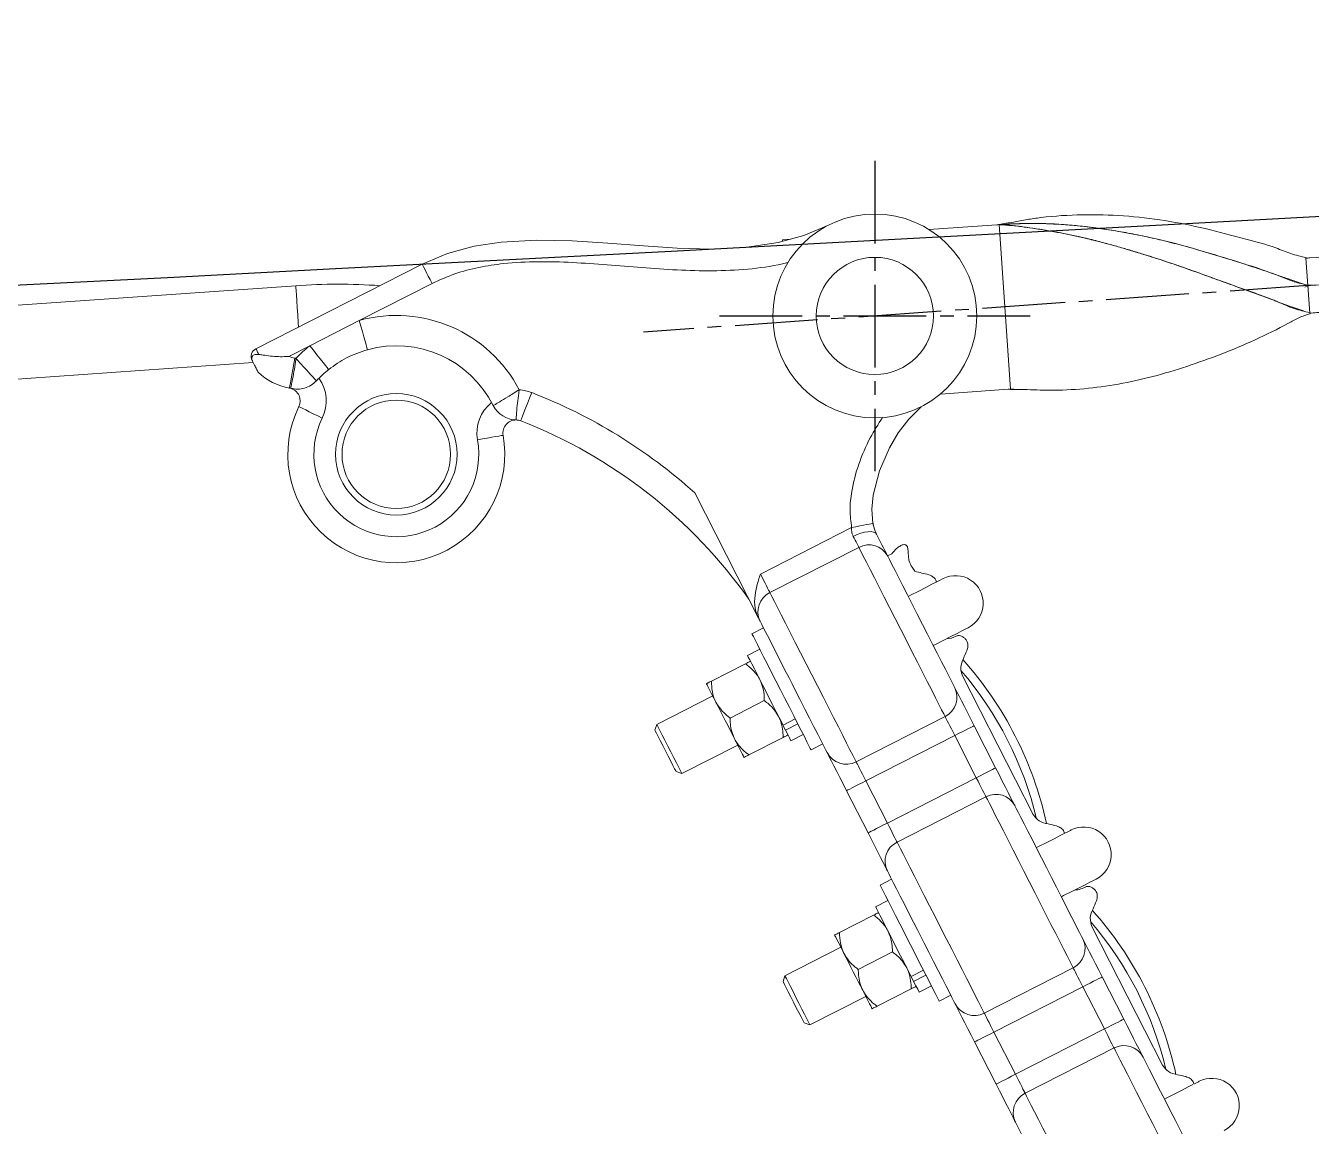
# Model space of a CAD drawing. Header units: millimetres. Extents: x 1587714 to 3094800, y -694377 to -413614.
# Drawn here: x 2056102.2 to 2056398.3, y -549966.2 to -549712.6 of the extents above; entities that cross this region are included whole.
import ezdxf

# ---------------------------------------------------------------- set-up
doc = ezdxf.new("R2010")
doc.units = ezdxf.units.MM
doc.linetypes.add('CENTER2', pattern=[28.575, 19.05, -3.175, 3.175, -3.175])
doc.layers.add('0_EJES', color=1, linetype='CENTER2')
doc.layers.add('M0_EQUIPOS', color=7, linetype='Continuous')

# ---------------------------------------------------------------- blocks, each defined once
blk = doc.blocks.new('poste doble terminal TM1')
at = {"layer": '0_EJES'}
for p, q in [((-248, 9025), (-1143.24, 8962.4)), ((-1089.96, 9001.9), (-1089.96, 8930.35)), ((-1125.74, 8966.12), (-1054.19, 8966.12))]:
    blk.add_line(p, q, dxfattribs=at)
at = {"layer": 'M0_EQUIPOS', "linetype": 'Continuous', "lineweight": 15}
for p, q in [((-1061.89, 8987.13), (-1077.51, 8986.04)), ((-1061.36, 8987.18), (-1060.8, 8987.2)), ((-1061.36, 8987.17), (-1058.71, 8949.26)), ((-1109.33, 8983.82), (-1111.24, 8983.68)), ((-1111.21, 8983.3), (-1111.24, 8983.68)), ((-990.65, 8979.43), (-990.2, 8973.1)), ((-1232.52, 8958.56), (-1194.22, 8978.07)), ((-1191.95, 8973.62), (-1208.71, 8965.08)), ((-990.93, 8972.73), (-990.2, 8973.1)), ((-989.76, 8966.77), (-990.2, 8973.1)), ((-990.18, 8972.77), (-990.2, 8973.1)), ((-1208.71, 8965.08), (-1220.13, 8959.26)), ((-1220.13, 8959.26), (-1224.96, 8956.8)), ((-1224.55, 8949.45), (-1224.54, 8949.46)), ((-1218.57, 8951.18), (-1218.58, 8951.19)), ((-1059.24, 8949.23), (-1074.86, 8948.13)), ((-1058.71, 8949.26), (-1058.53, 8949.27)), ((-1058.53, 8949.28), (-1058.04, 8949.32)), ((-1116.84, 8896.66), (-1131.46, 8925.35)), ((-1095.31, 8917.35), (-1116.31, 8906.65)), ((-1090.43, 8918.63), (-1090.29, 8917.85)), ((-1093.65, 8912.8), (-1114.13, 8902.37)), ((-1086.08, 8911.3), (-1087.03, 8910.82)), ((-1115.6, 8894.23), (-1118.27, 8892.87)), ((-1116.47, 8889.34), (-1119.3, 8887.9)), ((-1119.75, 8885.97), (-1127.62, 8881.96)), ((-1053.51, 8851.26), (-1069.78, 8883.19)), ((-1127.31, 8878.55), (-1140.18, 8871.99)), ((-1115.42, 8877.49), (-1123.3, 8873.47)), ((-1140.18, 8871.99), (-1140.62, 8870.65)), ((-1111.11, 8871.81), (-1108.28, 8873.25)), ((-1110.54, 8870.7), (-1107.71, 8872.14)), ((-1073.78, 8873.81), (-1094.27, 8863.38)), ((-1111.1, 8869), (-1118.97, 8864.99)), ((-1111.05, 8871.71), (-1110.54, 8870.7)), ((-1109.28, 8868.23), (-1106.45, 8869.67)), ((-1071.55, 8869.43), (-1092.03, 8859)), ((-1066.6, 8859.71), (-1071.55, 8869.43)), ((-1067.1, 8871.7), (-1062.14, 8861.98)), ((-1134.42, 8860.68), (-1121.55, 8867.24)), ((-1104.65, 8866.14), (-1101.98, 8867.5)), ((-1135.76, 8861.12), (-1134.42, 8860.68)), ((-1092.03, 8859), (-1087.08, 8849.27)), ((-1066.6, 8859.71), (-1087.08, 8849.27)), ((-1091.53, 8847), (-1096.49, 8856.73)), ((-1064.36, 8855.33), (-1084.85, 8844.9)), ((-1086.09, 8836.31), (-1088.76, 8834.95)), ((-1086.96, 8831.42), (-1089.79, 8829.98)), ((-1090.24, 8828.06), (-1098.11, 8824.04)), ((-1023.69, 8793.47), (-1039.96, 8825.4)), ((-1097.8, 8820.64), (-1110.67, 8814.08)), ((-1085.91, 8819.57), (-1093.79, 8815.56)), ((-1044.28, 8815.92), (-1064.77, 8805.48)), ((-1110.67, 8814.08), (-1111.11, 8812.73)), ((-1081.6, 8813.9), (-1078.77, 8815.34)), ((-1081.54, 8813.79), (-1081.03, 8812.79)), ((-1081.03, 8812.79), (-1078.2, 8814.23)), ((-1037.6, 8813.81), (-1032.64, 8804.09)), ((-1081.59, 8811.08), (-1089.46, 8807.07)), ((-1079.77, 8810.31), (-1076.94, 8811.75)), ((-1042.05, 8811.54), (-1062.53, 8801.1)), ((-1037.1, 8801.82), (-1042.05, 8811.54)), ((-1104.91, 8802.76), (-1092.04, 8809.32)), ((-1075.14, 8808.22), (-1072.47, 8809.58)), ((-1106.25, 8803.2), (-1104.91, 8802.76)), ((-1062.53, 8801.1), (-1057.58, 8791.38)), ((-1037.1, 8801.82), (-1057.58, 8791.38)), ((-1062.04, 8789.11), (-1066.99, 8798.83)), ((-1034.87, 8797.44), (-1055.35, 8787))]:
    blk.add_line(p, q, dxfattribs=at)
at = {"layer": 'M0_EQUIPOS', "color": 20, "linetype": 'Continuous', "lineweight": 15}
for p, q in [((-1223.37, 8973.09), (-3218.5, 8833.57)), ((-3217.31, 8816.61), (-1233.13, 8955.36))]:
    blk.add_line(p, q, dxfattribs=at)
at = {"layer": 'M0_EQUIPOS', "linetype": 'Continuous', "lineweight": 15, "flags": 128}
for points in [[(-1194.22, 8978.07), (-1194.22, 8978.07), (-1188.4, 8980.52), (-1182.27, 8982.18), (-1176.01, 8983.15), (-1167.85, 8983.61), (-1159.66, 8983.43), (-1151.46, 8982.89), (-1143.29, 8982.24), (-1135.51, 8981.72), (-1127.7, 8981.52), (-1119.92, 8981.86), (-1112.26, 8983.01), (-1106.31, 8984.65), (-1100.63, 8987.06)], [(-1061.36, 8987.17), (-1061.36, 8987.17)], [(-986.5, 8979.72), (-988.31, 8979.6), (-989.73, 8979.5)], [(-1191.95, 8973.62), (-1192.39, 8974.49), (-1192.82, 8975.32), (-1193.21, 8976.09), (-1193.56, 8976.77), (-1193.84, 8977.32), (-1194.05, 8977.74), (-1194.18, 8977.99), (-1194.22, 8978.07)], [(-990.2, 8973.1), (-990.2, 8973.1)], [(-989.76, 8966.77), (-989.76, 8966.77)], [(-1206.85, 8958.33), (-1206.88, 8958.46), (-1206.99, 8958.84), (-1207.16, 8959.47), (-1207.39, 8960.31), (-1207.68, 8961.33), (-1208, 8962.5), (-1208.35, 8963.76), (-1208.71, 8965.08)], [(-1232.52, 8958.56), (-1232.51, 8958.54), (-1232.48, 8958.47), (-1232.42, 8958.37), (-1232.35, 8958.22), (-1232.25, 8958.03), (-1232.14, 8957.81), (-1232, 8957.55), (-1231.86, 8957.26)], [(-1215.76, 8953.79), (-1215.85, 8953.89), (-1216.1, 8954.21), (-1216.5, 8954.71), (-1217.04, 8955.39), (-1217.7, 8956.22), (-1218.46, 8957.17), (-1219.28, 8958.2), (-1220.13, 8959.26)], [(-1233.32, 8955.73), (-1233.34, 8955.77), (-1233.35, 8955.79), (-1233.37, 8955.82), (-1233.38, 8955.84), (-1233.38, 8955.85), (-1233.39, 8955.86), (-1233.39, 8955.87), (-1233.39, 8955.87)], [(-1224.8, 8949.5), (-1224.78, 8949.64), (-1224.71, 8950.03), (-1224.59, 8950.67), (-1224.44, 8951.52), (-1224.26, 8952.57), (-1224.04, 8953.76), (-1223.81, 8955.05), (-1223.57, 8956.4)], [(-1058.71, 8949.26), (-1058.71, 8949.26)], [(-1171.54, 8941.95), (-1171.5, 8942.07), (-1171.35, 8942.45), (-1171.12, 8943.05), (-1170.8, 8943.86), (-1170.41, 8944.85), (-1169.98, 8945.98), (-1169.5, 8947.2), (-1169, 8948.47)], [(-1222.63, 8945.23), (-1222.53, 8945.18), (-1222.22, 8945.03), (-1221.73, 8944.79), (-1221.06, 8944.46), (-1220.24, 8944.06), (-1219.31, 8943.6), (-1218.3, 8943.11), (-1217.25, 8942.6)], [(-1079.3, 8945.19), (-1079.3, 8945.19), (-1079.33, 8945.16), (-1082.16, 8942.37), (-1084.56, 8939.18), (-1086.58, 8935.74), (-1088.9, 8930.44), (-1090.35, 8924.85), (-1090.67, 8921.58), (-1090.41, 8918.31)], [(-1175.59, 8938.63), (-1175.7, 8938.61), (-1176.04, 8938.55), (-1176.58, 8938.45), (-1177.32, 8938.32), (-1178.21, 8938.16), (-1179.23, 8937.98), (-1180.34, 8937.78), (-1181.49, 8937.58)], [(-1090.41, 8918.31), (-1090.5, 8918.3), (-1090.78, 8918.24), (-1091.24, 8918.15), (-1091.85, 8918.03), (-1092.59, 8917.89), (-1093.44, 8917.72), (-1094.36, 8917.54), (-1095.31, 8917.35)], [(-1089.58, 8915.83), (-1089.84, 8916.13), (-1090.26, 8916.33), (-1090.83, 8916.43), (-1091.52, 8916.41), (-1092.31, 8916.29), (-1093.16, 8916.06), (-1094.05, 8915.73), (-1094.93, 8915.32)], [(-1090.41, 8918.31), (-1090.06, 8916.97), (-1089.88, 8916.51), (-1089.58, 8915.83), (-1089.58, 8915.83)], [(-1093.65, 8912.8), (-1093.73, 8912.96), (-1093.84, 8913.17), (-1093.97, 8913.43), (-1094.12, 8913.74), (-1094.3, 8914.08), (-1094.5, 8914.47), (-1094.71, 8914.88), (-1094.93, 8915.32)], [(-1089.58, 8915.83), (-1089.13, 8914.95), (-1088.71, 8914.12), (-1088.32, 8913.35), (-1087.96, 8912.66), (-1087.65, 8912.05), (-1087.39, 8911.53), (-1087.17, 8911.11), (-1087.01, 8910.79)], [(-1073.78, 8873.81), (-1074.1, 8874.44), (-1074.58, 8875.37), (-1075.2, 8876.61), (-1075.97, 8878.11), (-1076.87, 8879.87), (-1077.88, 8881.85), (-1078.98, 8884.02), (-1080.17, 8886.35), (-1081.41, 8888.79), (-1082.7, 8891.31), (-1084, 8893.86), (-1085.3, 8896.41), (-1086.57, 8898.92), (-1087.8, 8901.33), (-1088.97, 8903.62), (-1090.05, 8905.74), (-1091.03, 8907.67), (-1091.89, 8909.36), (-1092.62, 8910.79), (-1093.21, 8911.95), (-1093.65, 8912.8)], [(-1087.01, 8910.79), (-1086.6, 8909.99), (-1086.04, 8908.88), (-1085.32, 8907.47), (-1084.47, 8905.81), (-1083.52, 8903.93), (-1082.46, 8901.87), (-1081.34, 8899.67), (-1080.18, 8897.38), (-1079, 8895.06), (-1077.82, 8892.76), (-1076.68, 8890.52), (-1075.6, 8888.4), (-1074.61, 8886.45), (-1073.72, 8884.7), (-1072.95, 8883.2), (-1072.33, 8881.97), (-1071.86, 8881.06), (-1071.56, 8880.46)], [(-1116.31, 8906.65), (-1115.95, 8905.93), (-1115.59, 8905.23), (-1115.25, 8904.57), (-1114.95, 8903.96), (-1114.67, 8903.43), (-1114.44, 8902.97), (-1114.26, 8902.62), (-1114.13, 8902.37)], [(-1074.25, 8905.59), (-1074.41, 8905.51), (-1074.9, 8905.26), (-1075.7, 8904.85), (-1076.8, 8904.29), (-1078.19, 8903.58), (-1079.85, 8902.74), (-1081.75, 8901.77), (-1082.28, 8901.5)], [(-1114.13, 8902.37), (-1113.7, 8901.51), (-1113.11, 8900.36), (-1112.38, 8898.92), (-1111.51, 8897.23), (-1110.53, 8895.31), (-1109.45, 8893.18), (-1108.29, 8890.9), (-1107.06, 8888.48), (-1105.78, 8885.98), (-1104.48, 8883.43), (-1103.18, 8880.87), (-1101.9, 8878.35), (-1100.65, 8875.91), (-1099.47, 8873.59), (-1098.36, 8871.41), (-1097.35, 8869.43), (-1096.46, 8867.68), (-1095.69, 8866.17), (-1095.06, 8864.94), (-1094.58, 8864), (-1094.27, 8863.38)], [(-1116.4, 8895.81), (-1116.44, 8895.89), (-1116.49, 8895.98), (-1116.54, 8896.07), (-1116.59, 8896.17), (-1116.64, 8896.28), (-1116.7, 8896.4), (-1116.77, 8896.53), (-1116.84, 8896.66)], [(-1109.73, 8882.72), (-1110.74, 8884.69), (-1111.86, 8886.89), (-1112.91, 8888.95), (-1113.87, 8890.84), (-1114.71, 8892.5), (-1115.43, 8893.9), (-1116, 8895.01), (-1116.4, 8895.81)], [(-1112.74, 8882.02), (-1113.75, 8884), (-1114.7, 8885.87), (-1115.58, 8887.59), (-1116.36, 8889.12), (-1117.02, 8890.42), (-1117.56, 8891.47), (-1117.95, 8892.24), (-1118.19, 8892.71), (-1118.27, 8892.87), (-1118.27, 8892.87)], [(-1076.51, 8890.18), (-1075.99, 8890.45), (-1074.08, 8891.42), (-1072.43, 8892.27), (-1071.03, 8892.97), (-1069.93, 8893.54), (-1069.13, 8893.94), (-1068.64, 8894.19), (-1068.48, 8894.27)], [(-1070.87, 8892.49), (-1072.28, 8891.91), (-1073.48, 8891.73)], [(-1111.11, 8871.81), (-1111.85, 8873.27), (-1112.67, 8874.89), (-1113.55, 8876.61), (-1114.45, 8878.38), (-1115.34, 8880.13), (-1116.21, 8881.82), (-1117, 8883.39), (-1117.71, 8884.78), (-1118.31, 8885.96), (-1118.78, 8886.88), (-1119.11, 8887.52), (-1119.28, 8887.85), (-1119.3, 8887.9)], [(-1128.75, 8881.38), (-1128.72, 8881.31), (-1128.61, 8881.09), (-1128.42, 8880.74), (-1128.17, 8880.24), (-1127.86, 8879.63), (-1127.49, 8878.9), (-1127.06, 8878.06), (-1126.59, 8877.14)], [(-1104.65, 8866.14), (-1104.67, 8866.18), (-1104.83, 8866.48), (-1105.14, 8867.1), (-1105.6, 8868), (-1106.2, 8869.18), (-1106.92, 8870.59), (-1107.75, 8872.22), (-1108.66, 8874.01), (-1109.64, 8875.94), (-1110.67, 8877.95), (-1111.71, 8879.99), (-1112.74, 8882.02)], [(-1108.15, 8879.62), (-1109.04, 8881.35), (-1109.73, 8882.72)], [(-1100.95, 8865.49), (-1101.25, 8866.08), (-1101.72, 8867), (-1102.34, 8868.22), (-1103.11, 8869.72), (-1104, 8871.47), (-1105, 8873.43), (-1106.08, 8875.55), (-1107.22, 8877.78), (-1108.15, 8879.62)], [(-1071.56, 8880.46), (-1071.35, 8880.05), (-1071.01, 8879.39), (-1070.56, 8878.5), (-1070, 8877.4), (-1069.35, 8876.13), (-1068.64, 8874.73), (-1067.88, 8873.24), (-1067.1, 8871.7)], [(-1126.59, 8877.14), (-1126.08, 8876.14), (-1125.55, 8875.09), (-1124.99, 8874), (-1124.43, 8872.9), (-1123.86, 8871.79), (-1123.31, 8870.7), (-1122.77, 8869.65), (-1122.27, 8868.65)], [(-1140.18, 8871.99), (-1140.1, 8871.83), (-1139.85, 8871.35), (-1139.46, 8870.57), (-1138.94, 8869.55), (-1138.32, 8868.34), (-1137.65, 8867.02), (-1136.95, 8865.66), (-1136.28, 8864.33), (-1135.66, 8863.12), (-1135.14, 8862.1), (-1134.75, 8861.33), (-1134.5, 8860.84), (-1134.42, 8860.68), (-1134.42, 8860.68)], [(-1071.55, 8869.43), (-1071.94, 8870.2), (-1072.32, 8870.95), (-1072.68, 8871.65), (-1073, 8872.28), (-1073.28, 8872.83), (-1073.51, 8873.28), (-1073.68, 8873.61), (-1073.78, 8873.81)], [(-1135.76, 8861.12), (-1135.84, 8861.28), (-1136.09, 8861.76), (-1136.47, 8862.51), (-1136.98, 8863.5), (-1137.56, 8864.65), (-1138.19, 8865.88), (-1138.82, 8867.12), (-1139.4, 8868.27), (-1139.91, 8869.25), (-1140.29, 8870.01), (-1140.54, 8870.49), (-1140.62, 8870.65)], [(-1109.28, 8868.23), (-1109.28, 8868.23), (-1109.36, 8868.4), (-1109.61, 8868.88), (-1110, 8869.65), (-1110.54, 8870.7)], [(-1067.1, 8871.7), (-1067.18, 8871.66), (-1067.43, 8871.53), (-1067.85, 8871.32), (-1068.4, 8871.04), (-1069.08, 8870.7), (-1069.85, 8870.3), (-1070.68, 8869.88), (-1071.55, 8869.43)], [(-1122.27, 8868.65), (-1121.8, 8867.73), (-1121.37, 8866.89), (-1121, 8866.16), (-1120.68, 8865.55), (-1120.43, 8865.05), (-1120.25, 8864.7), (-1120.14, 8864.48), (-1120.1, 8864.41)], [(-1096.49, 8856.73), (-1097.27, 8858.27), (-1098.03, 8859.76), (-1098.75, 8861.16), (-1099.39, 8862.43), (-1099.95, 8863.52), (-1100.41, 8864.41), (-1100.74, 8865.08), (-1100.95, 8865.49)], [(-1094.27, 8863.38), (-1094.16, 8863.17), (-1093.99, 8862.84), (-1093.76, 8862.4), (-1093.49, 8861.85), (-1093.16, 8861.21), (-1092.81, 8860.51), (-1092.43, 8859.77), (-1092.03, 8859)], [(-1062.14, 8861.98), (-1062.23, 8861.94), (-1062.48, 8861.81), (-1062.89, 8861.6), (-1063.45, 8861.32), (-1064.12, 8860.97), (-1064.89, 8860.58), (-1065.73, 8860.15), (-1066.6, 8859.71)], [(-1062.14, 8861.98), (-1061.36, 8860.44), (-1060.6, 8858.95), (-1059.88, 8857.55), (-1059.24, 8856.28), (-1058.68, 8855.19), (-1058.22, 8854.29), (-1057.89, 8853.63), (-1057.68, 8853.22)], [(-1096.49, 8856.73), (-1096.4, 8856.77), (-1096.15, 8856.9), (-1095.74, 8857.11), (-1095.18, 8857.39), (-1094.51, 8857.74), (-1093.74, 8858.13), (-1092.9, 8858.55), (-1092.03, 8859)], [(-1064.36, 8855.33), (-1064.47, 8855.54), (-1064.64, 8855.87), (-1064.87, 8856.31), (-1065.14, 8856.86), (-1065.47, 8857.5), (-1065.82, 8858.2), (-1066.2, 8858.94), (-1066.6, 8859.71)], [(-1044.28, 8815.92), (-1044.6, 8816.53), (-1045.06, 8817.45), (-1045.68, 8818.66), (-1046.43, 8820.14), (-1047.31, 8821.86), (-1048.3, 8823.8), (-1049.39, 8825.93), (-1050.55, 8828.22), (-1051.77, 8830.62), (-1053.04, 8833.1), (-1054.32, 8835.63), (-1055.61, 8838.15), (-1056.87, 8840.63), (-1058.1, 8843.03), (-1059.26, 8845.32), (-1060.35, 8847.45), (-1061.34, 8849.39), (-1062.22, 8851.11), (-1062.97, 8852.59), (-1063.58, 8853.8), (-1064.05, 8854.72), (-1064.36, 8855.33)], [(-1057.68, 8853.22), (-1057.38, 8852.64), (-1056.93, 8851.75), (-1056.33, 8850.57), (-1055.59, 8849.11), (-1054.72, 8847.42), (-1053.76, 8845.52), (-1052.71, 8843.46), (-1051.6, 8841.28), (-1050.45, 8839.03), (-1049.29, 8836.76), (-1048.14, 8834.51), (-1047.03, 8832.33), (-1045.98, 8830.27), (-1045.02, 8828.37), (-1044.15, 8826.68), (-1043.41, 8825.22), (-1042.81, 8824.03), (-1042.35, 8823.14), (-1042.06, 8822.57)], [(-1091.53, 8847), (-1091.45, 8847.05), (-1091.2, 8847.18), (-1090.78, 8847.39), (-1090.23, 8847.67), (-1089.55, 8848.01), (-1088.78, 8848.41), (-1087.95, 8848.83), (-1087.08, 8849.27)], [(-1087.08, 8849.27), (-1086.69, 8848.51), (-1086.31, 8847.76), (-1085.95, 8847.06), (-1085.63, 8846.43), (-1085.35, 8845.88), (-1085.12, 8845.43), (-1084.95, 8845.1), (-1084.85, 8844.9)], [(-1087.07, 8838.24), (-1087.28, 8838.66), (-1087.62, 8839.32), (-1088.07, 8840.21), (-1088.63, 8841.31), (-1089.28, 8842.57), (-1089.99, 8843.97), (-1090.75, 8845.47), (-1091.53, 8847)], [(-1044.74, 8847.68), (-1044.9, 8847.59), (-1045.39, 8847.35), (-1046.19, 8846.94), (-1047.29, 8846.38), (-1048.68, 8845.67), (-1050.34, 8844.82), (-1052.24, 8843.85), (-1052.77, 8843.58)], [(-1084.85, 8844.9), (-1084.53, 8844.28), (-1084.07, 8843.36), (-1083.45, 8842.15), (-1082.7, 8840.68), (-1081.82, 8838.95), (-1080.83, 8837.01), (-1079.74, 8834.88), (-1078.58, 8832.59), (-1077.36, 8830.19), (-1076.09, 8827.71), (-1074.81, 8825.19), (-1073.52, 8822.67), (-1072.26, 8820.18), (-1071.03, 8817.78), (-1069.87, 8815.5), (-1068.78, 8813.37), (-1067.79, 8811.42), (-1066.92, 8809.7), (-1066.16, 8808.22), (-1065.55, 8807.02), (-1065.08, 8806.1), (-1064.77, 8805.48)], [(-1080.15, 8824.66), (-1080.99, 8826.31), (-1082.1, 8828.49), (-1083.15, 8830.55), (-1084.11, 8832.44), (-1084.98, 8834.14), (-1085.72, 8835.59), (-1086.32, 8836.78), (-1086.78, 8837.67), (-1087.07, 8838.24)], [(-1083.23, 8824.11), (-1084.24, 8826.08), (-1085.19, 8827.95), (-1086.07, 8829.67), (-1086.85, 8831.2), (-1087.51, 8832.5), (-1088.05, 8833.55), (-1088.44, 8834.32), (-1088.68, 8834.79), (-1088.76, 8834.95), (-1088.76, 8834.95)], [(-1047, 8832.27), (-1046.48, 8832.54), (-1044.57, 8833.5), (-1042.92, 8834.35), (-1041.52, 8835.06), (-1040.42, 8835.62), (-1039.62, 8836.03), (-1039.14, 8836.28), (-1038.97, 8836.36)], [(-1081.6, 8813.9), (-1082.34, 8815.36), (-1083.16, 8816.98), (-1084.04, 8818.7), (-1084.94, 8820.46), (-1085.84, 8822.22), (-1086.7, 8823.91), (-1087.49, 8825.47), (-1088.21, 8826.87), (-1088.81, 8828.05), (-1089.27, 8828.97), (-1089.6, 8829.6), (-1089.77, 8829.93), (-1089.79, 8829.98)], [(-1078.59, 8821.6), (-1079.53, 8823.44), (-1080.15, 8824.66)], [(-1075.14, 8808.22), (-1075.16, 8808.26), (-1075.32, 8808.57), (-1075.63, 8809.18), (-1076.09, 8810.09), (-1076.69, 8811.26), (-1077.41, 8812.68), (-1078.24, 8814.3), (-1079.15, 8816.1), (-1080.13, 8818.02), (-1081.16, 8820.03), (-1082.2, 8822.07), (-1083.23, 8824.11)], [(-1071.45, 8807.59), (-1071.75, 8808.17), (-1072.2, 8809.06), (-1072.8, 8810.24), (-1073.55, 8811.7), (-1074.41, 8813.39), (-1075.38, 8815.29), (-1076.43, 8817.35), (-1077.54, 8819.53), (-1078.59, 8821.6)], [(-1042.06, 8822.57), (-1041.85, 8822.16), (-1041.51, 8821.5), (-1041.06, 8820.6), (-1040.5, 8819.51), (-1039.85, 8818.24), (-1039.14, 8816.84), (-1038.38, 8815.35), (-1037.6, 8813.81)], [(-1097.08, 8819.22), (-1096.57, 8818.23), (-1096.04, 8817.18), (-1095.48, 8816.09), (-1094.92, 8814.98), (-1094.35, 8813.87), (-1093.8, 8812.78), (-1093.26, 8811.73), (-1092.76, 8810.74)], [(-1042.05, 8811.54), (-1042.44, 8812.31), (-1042.82, 8813.05), (-1043.18, 8813.75), (-1043.5, 8814.39), (-1043.78, 8814.94), (-1044.01, 8815.38), (-1044.18, 8815.71), (-1044.28, 8815.92)], [(-1106.25, 8803.2), (-1106.34, 8803.36), (-1106.58, 8803.84), (-1106.96, 8804.6), (-1107.47, 8805.58), (-1108.05, 8806.73), (-1108.68, 8807.97), (-1109.31, 8809.2), (-1109.9, 8810.35), (-1110.4, 8811.34), (-1110.78, 8812.1), (-1111.03, 8812.57), (-1111.11, 8812.73)], [(-1110.67, 8814.08), (-1110.59, 8813.92), (-1110.34, 8813.43), (-1109.95, 8812.66), (-1109.43, 8811.64), (-1108.81, 8810.43), (-1108.14, 8809.1), (-1107.44, 8807.74), (-1106.77, 8806.42), (-1106.15, 8805.21), (-1105.63, 8804.19), (-1105.24, 8803.41), (-1104.99, 8802.93), (-1104.91, 8802.76), (-1104.91, 8802.76)], [(-1079.77, 8810.31), (-1079.77, 8810.31), (-1079.85, 8810.48), (-1080.1, 8810.96), (-1080.5, 8811.74), (-1081.03, 8812.79)], [(-1037.6, 8813.81), (-1037.68, 8813.77), (-1037.94, 8813.64), (-1038.35, 8813.43), (-1038.9, 8813.14), (-1039.58, 8812.8), (-1040.35, 8812.41), (-1041.18, 8811.98), (-1042.05, 8811.54)], [(-1092.76, 8810.74), (-1092.29, 8809.81), (-1091.86, 8808.98), (-1091.49, 8808.25), (-1091.17, 8807.63), (-1090.92, 8807.14), (-1090.74, 8806.78), (-1090.63, 8806.57), (-1090.59, 8806.49)], [(-1066.99, 8798.83), (-1067.77, 8800.37), (-1068.53, 8801.86), (-1069.25, 8803.26), (-1069.89, 8804.53), (-1070.45, 8805.63), (-1070.91, 8806.52), (-1071.24, 8807.18), (-1071.45, 8807.59)], [(-1064.77, 8805.48), (-1064.66, 8805.28), (-1064.49, 8804.94), (-1064.27, 8804.5), (-1063.99, 8803.95), (-1063.66, 8803.32), (-1063.31, 8802.62), (-1062.93, 8801.87), (-1062.53, 8801.1)], [(-1032.64, 8804.09), (-1032.73, 8804.04), (-1032.98, 8803.91), (-1033.39, 8803.7), (-1033.95, 8803.42), (-1034.62, 8803.08), (-1035.39, 8802.68), (-1036.23, 8802.26), (-1037.1, 8801.82)], [(-1032.64, 8804.09), (-1031.86, 8802.55), (-1031.1, 8801.06), (-1030.38, 8799.65), (-1029.74, 8798.39), (-1029.18, 8797.29), (-1028.73, 8796.4), (-1028.39, 8795.74), (-1028.18, 8795.33)], [(-1066.99, 8798.83), (-1066.9, 8798.88), (-1066.65, 8799.01), (-1066.24, 8799.22), (-1065.68, 8799.5), (-1065.01, 8799.84), (-1064.24, 8800.23), (-1063.4, 8800.66), (-1062.53, 8801.1)], [(-1034.87, 8797.44), (-1034.97, 8797.64), (-1035.14, 8797.97), (-1035.37, 8798.42), (-1035.65, 8798.97), (-1035.97, 8799.6), (-1036.33, 8800.3), (-1036.71, 8801.05), (-1037.1, 8801.82)], [(-1015, 8758.45), (-1015.44, 8759.3), (-1016.02, 8760.45), (-1016.75, 8761.89), (-1017.62, 8763.58), (-1018.6, 8765.51), (-1019.68, 8767.63), (-1020.84, 8769.92), (-1022.07, 8772.33), (-1023.35, 8774.84), (-1024.65, 8777.39), (-1025.95, 8779.94), (-1027.24, 8782.46), (-1028.48, 8784.9), (-1029.66, 8787.23), (-1030.77, 8789.4), (-1031.78, 8791.38), (-1032.68, 8793.14), (-1033.44, 8794.64), (-1034.07, 8795.88), (-1034.55, 8796.81), (-1034.87, 8797.44)], [(-1028.18, 8795.33), (-1027.88, 8794.73), (-1027.41, 8793.82), (-1026.79, 8792.59), (-1026.02, 8791.09), (-1025.13, 8789.34), (-1024.13, 8787.39), (-1023.05, 8785.27), (-1021.91, 8783.03), (-1020.74, 8780.73), (-1019.56, 8778.41), (-1018.39, 8776.12), (-1017.27, 8773.92), (-1016.22, 8771.86), (-1015.26, 8769.98), (-1014.42, 8768.32), (-1013.7, 8766.91), (-1013.14, 8765.8), (-1012.73, 8765)], [(-1062.04, 8789.11), (-1061.95, 8789.15), (-1061.7, 8789.28), (-1061.28, 8789.49), (-1060.73, 8789.77), (-1060.06, 8790.12), (-1059.29, 8790.51), (-1058.45, 8790.94), (-1057.58, 8791.38)], [(-1057.57, 8780.35), (-1057.78, 8780.76), (-1058.12, 8781.42), (-1058.57, 8782.31), (-1059.13, 8783.41), (-1059.78, 8784.68), (-1060.49, 8786.08), (-1061.25, 8787.57), (-1062.04, 8789.11)], [(-1057.58, 8791.38), (-1057.19, 8790.61), (-1056.81, 8789.86), (-1056.45, 8789.16), (-1056.13, 8788.53), (-1055.85, 8787.98), (-1055.62, 8787.54), (-1055.45, 8787.2), (-1055.35, 8787)], [(-1016.72, 8789), (-1017.78, 8788.46), (-1019.17, 8787.75), (-1020.83, 8786.91), (-1022.73, 8785.94), (-1023.26, 8785.67)], [(-1015.23, 8789.76), (-1015.39, 8789.68), (-1015.88, 8789.43), (-1016.34, 8789.19)], [(-1055.35, 8787), (-1055.03, 8786.37), (-1054.55, 8785.44), (-1053.93, 8784.21), (-1053.16, 8782.7), (-1052.26, 8780.94), (-1051.25, 8778.96), (-1050.15, 8776.79), (-1048.96, 8774.47), (-1047.72, 8772.02), (-1046.43, 8769.5), (-1045.13, 8766.95), (-1043.83, 8764.4), (-1042.56, 8761.9), (-1041.33, 8759.48), (-1040.16, 8757.19), (-1039.08, 8755.07), (-1038.1, 8753.15), (-1037.24, 8751.45), (-1036.51, 8750.02), (-1035.92, 8748.86), (-1035.48, 8748.01)], [(-1050.58, 8766.62), (-1051.31, 8768.05), (-1052.45, 8770.29), (-1053.53, 8772.41), (-1054.52, 8774.37), (-1055.41, 8776.11), (-1056.18, 8777.62), (-1056.8, 8778.84), (-1057.27, 8779.76), (-1057.57, 8780.35)]]:
    blk.add_lwpolyline(points, dxfattribs=at)
at = {"layer": 'M0_EQUIPOS', "color": 20, "linetype": 'Continuous', "lineweight": 15, "flags": 128}
blk.add_lwpolyline([(-1223.37, 8973.09), (-1223.36, 8973.04), (-1223.34, 8972.67), (-1223.29, 8971.95), (-1223.22, 8970.91), (-1223.12, 8969.59), (-1223.02, 8968.05), (-1222.9, 8966.37), (-1222.78, 8964.61), (-1222.7, 8963.56)], dxfattribs=at)
at = {"layer": 'M0_EQUIPOS', "linetype": 'Continuous', "lineweight": 15}
for centre, radius in [((-1089.96, 8966.12), 23.49), ((-1089.96, 8966.12), 13.5), ((-1200.19, 8934.24), 14), ((-1200.19, 8934.24), 12.5)]:
    blk.add_circle(centre, radius, dxfattribs=at)
at = {"layer": 'M0_EQUIPOS', "color": 20, "linetype": 'Continuous', "lineweight": 15}
blk.add_arc((-1213.64, 8833.93), 139.5, 86.0382, 94, dxfattribs=at)
at = {"layer": 'M0_EQUIPOS', "linetype": 'Continuous', "lineweight": 15}
for centre, radius, start, end in [((-1200.19, 8934.24), 31.99, 27.7203, 105.4506), ((-1231.61, 8956.78), 2, 117, 207), ((-1200.19, 8934.24), 31.99, 128.5494, 136.2977), ((-1200.19, 8934.24), 24.99, 26.6671, 105.4506), ((-1222.36, 8963.21), 6.93, 247.8839, 259.8883), ((-1225.33, 8946.55), 10, 78.3976, 79.8883), ((-1222.36, 8963.21), 13.93, 225.9912, 259.8883), ((-1200.19, 8934.24), 24.99, 128.5494, 137.3509), ((-1225.33, 8946.55), 3, 74.901, 79.8883), ((-1225.33, 8946.55), 3, 333.9125, 74.901), ((-1225.33, 8946.55), 9, 333.9125, 35.4779), ((-1172.63, 8939.15), 10, 68.711, 85.6204), ((-1172.63, 8939.15), 9, 128.5401, 190.1055), ((-1213.64, 8833.93), 122.94, 48.049, 68.711), ((-1200.19, 8934.24), 24.99, 153.9125, 10.1055), ((-1172.49, 8948.15), 6, 206.6671, 269.117), ((-1200.19, 8934.24), 18.99, 153.9125, 10.1055), ((-1172.63, 8939.15), 3, 89.117, 190.1055), ((-1172.63, 8939.15), 3, 68.711, 89.117), ((-1213.64, 8833.93), 115.94, 35.261, 68.711), ((-1091.34, 8908.47), 4.91, 28.1211, 118.0944), ((-1071.36, 8899.93), 6.35, 297, 117), ((-1111.99, 8897.95), 4.91, 115.9177, 205.8702), ((-1132.07, 8831.34), 83.57, 12.3044, 41.6956), ((-1132.07, 8831.34), 81.57, 13.4082, 40.5918), ((-1076, 8878.25), 4.96, 296.5287, 26.5097), ((-1096.55, 8867.78), 4.96, 207.4951, 297.4733), ((-1062.08, 8850.93), 4.96, 27.4837, 117.4699), ((-1041.86, 8842.02), 6.35, 297, 117), ((-1082.63, 8840.46), 4.96, 116.5277, 206.5088), ((-1044.24, 8839.57), 5.75, 273.0992, 301.5938), ((-1102.25, 8773.55), 83.57, 12.3044, 41.6956), ((-1102.25, 8773.55), 81.57, 13.4082, 40.5918), ((-1219.87, 8759.34), 136.62, 25.9985, 27.9961), ((-1046.5, 8820.35), 4.96, 296.5276, 26.5107), ((-1067.05, 8809.88), 4.96, 207.4961, 297.4723), ((-1032.58, 8793.04), 4.96, 27.483, 117.4699), ((-1012.35, 8784.1), 6.35, 297, 117), ((-1053.13, 8782.56), 4.96, 116.5276, 206.5107)]:
    blk.add_arc(centre, radius, start, end, dxfattribs=at)
for points, knots in [([(-990.63, 8979.57), (-991.82, 8979.84), (-994.21, 8980.4), (-998.65, 8982.33), (-1005.35, 8984.03), (-1013.84, 8986.36), (-1023.24, 8988.22), (-1032.69, 8989.34), (-1042.17, 8989.56), (-1049.65, 8989.11), (-1054.91, 8988.35), (-1057.99, 8987.73), (-1060.24, 8987.39), (-1061.36, 8987.22)], [0, 0, 0, 0, 0.047893, 0.096269, 0.192618, 0.32361, 0.454592, 0.589257, 0.723907, 0.861287, 0.907676, 0.954097, 1, 1, 1, 1]), ([(-1060.6, 8987.21), (-1059.55, 8987.26), (-1057.2, 8987.37), (-1053.55, 8987.44), (-1049.56, 8987.39), (-1045.61, 8987.14), (-1042.22, 8986.79), (-1039.46, 8986.45), (-1037.23, 8986.15), (-1034.97, 8985.8), (-1032.73, 8985.43), (-1030.5, 8985.02), (-1028.3, 8984.57), (-1026.06, 8984.08), (-1023.83, 8983.56), (-1021.6, 8983), (-1019.36, 8982.41), (-1017.13, 8981.79), (-1014.89, 8981.16), (-1012.65, 8980.5), (-1010.41, 8979.83), (-1008.04, 8979.1), (-1005.57, 8978.31), (-1002.99, 8977.47), (-1000.46, 8976.62), (-997.89, 8975.75), (-995.34, 8974.87), (-992.76, 8973.98), (-991.06, 8973.4), (-990.2, 8973.1)], [0, 0, 0, 0, 0.045273, 0.102112, 0.158003, 0.217305, 0.27208, 0.303726, 0.335443, 0.367357, 0.400625, 0.43094, 0.462667, 0.49447, 0.52607, 0.557671, 0.589266, 0.62086, 0.652451, 0.684041, 0.715634, 0.747226, 0.784402, 0.820141, 0.856086, 0.891249, 0.928302, 0.964058, 1, 1, 1, 1]), ([(-1059.47, 8987.27), (-1059.04, 8987.3), (-1057.53, 8987.38), (-1054.14, 8987.46), (-1047.63, 8987.34), (-1039.05, 8986.54), (-1029.16, 8984.84), (-1019.11, 8982.49), (-1009.26, 8979.46), (-1001.64, 8977.16), (-996.49, 8975.22), (-993.44, 8973.9), (-991.27, 8973.45), (-990.19, 8973.23)], [0, 0, 0, 0, 0.018391, 0.064486, 0.156415, 0.298374, 0.440311, 0.586205, 0.732078, 0.865493, 0.910471, 0.955468, 1, 1, 1, 1]), ([(-1061.36, 8987.17), (-1061.46, 8987.16), (-1061.64, 8987.15), (-1061.81, 8987.14), (-1061.89, 8987.13)], [0, 0, 0, 0, 0.560073, 1, 1, 1, 1]), ([(-989.75, 8966.9), (-990.97, 8967.17), (-993.53, 8967.73), (-996.99, 8969.35), (-1000.56, 8970.72), (-1004.1, 8971.99), (-1007.53, 8973.17), (-1010.7, 8974.32), (-1013.7, 8975.42), (-1016.69, 8976.52), (-1019.73, 8977.59), (-1022.73, 8978.61), (-1025.77, 8979.59), (-1029.13, 8980.64), (-1032.46, 8981.65), (-1035.87, 8982.63), (-1039.15, 8983.51), (-1042.49, 8984.3), (-1045.67, 8984.96), (-1048.85, 8985.55), (-1051.98, 8986.09), (-1055.18, 8986.59), (-1058.16, 8986.94), (-1060.35, 8987.1), (-1061.38, 8987.17)], [0, 0, 0, 0, 0.04916, 0.102875, 0.149267, 0.198969, 0.249923, 0.290903, 0.330954, 0.37496, 0.416266, 0.45783, 0.499986, 0.543281, 0.598004, 0.639436, 0.686654, 0.736246, 0.779808, 0.819512, 0.869526, 0.911712, 0.957995, 1, 1, 1, 1]), ([(-991.22, 8967.28), (-992.44, 8967.7), (-995.38, 8968.72), (-999.97, 8970.44), (-1005.13, 8972.33), (-1010.41, 8974.24), (-1015.58, 8976.11), (-1020.72, 8977.94), (-1024.58, 8979.23), (-1027.34, 8980.11), (-1028.84, 8980.57), (-1030.28, 8981), (-1031.68, 8981.42), (-1033.17, 8981.85), (-1034.65, 8982.26), (-1035.93, 8982.61), (-1037.07, 8982.92), (-1038.08, 8983.18), (-1039.13, 8983.46), (-1040.09, 8983.69), (-1040.97, 8983.91), (-1041.84, 8984.12), (-1042.73, 8984.33), (-1043.8, 8984.57), (-1045.25, 8984.89), (-1046.93, 8985.22), (-1048.67, 8985.54), (-1050.29, 8985.82), (-1051.94, 8986.08), (-1053.92, 8986.38), (-1056.19, 8986.71), (-1058.78, 8987.05), (-1060.5, 8987.1), (-1061.36, 8987.13)], [0, 0, 0, 0, 0.051572, 0.124478, 0.196624, 0.270502, 0.348893, 0.41647, 0.489619, 0.513174, 0.534438, 0.553424, 0.574516, 0.594277, 0.617221, 0.637633, 0.649112, 0.666056, 0.68101, 0.694279, 0.706869, 0.71905, 0.731692, 0.744808, 0.765056, 0.794279, 0.816811, 0.840121, 0.864246, 0.887725, 0.925536, 0.962753, 1, 1, 1, 1]), ([(-1110, 8978.39), (-1110.4, 8978.3), (-1113.44, 8977.6), (-1119.23, 8976.78), (-1127.37, 8976.43), (-1135.53, 8976.67), (-1143.61, 8977.23), (-1151.62, 8977.91), (-1159.58, 8978.49), (-1167.55, 8978.71), (-1174.77, 8978.37), (-1181.17, 8977.4), (-1186.73, 8975.98), (-1190.21, 8974.4), (-1191.95, 8973.62)], [0, 0, 0, 0, 0.015043, 0.112891, 0.211121, 0.309738, 0.408115, 0.504399, 0.600799, 0.696943, 0.792877, 0.86194, 0.931162, 1, 1, 1, 1]), ([(-989.73, 8979.5), (-989.9, 8979.49), (-990.21, 8979.46), (-990.51, 8979.44), (-990.65, 8979.43)], [0, 0, 0, 0, 0.5600553, 1, 1, 1, 1]), ([(-990.2, 8973.1), (-990.09, 8973.11), (-989.88, 8973.12), (-989.67, 8973.14), (-989.58, 8973.14)], [0, 0, 0, 0, 0.55998, 1, 1, 1, 1]), ([(-990.2, 8973.1), (-990.09, 8973.11), (-989.88, 8973.12), (-989.67, 8973.14), (-989.58, 8973.14)], [0, 0, 0, 0, 0.55998, 1, 1, 1, 1]), ([(-989.58, 8973.14), (-988.72, 8973.2), (-987.17, 8973.31), (-985.62, 8973.42), (-984.94, 8973.47)], [0, 0, 0, 0, 0.5599922, 1, 1, 1, 1]), ([(-989.58, 8973.14), (-988.72, 8973.2), (-987.17, 8973.31), (-985.62, 8973.42), (-984.94, 8973.47)], [0, 0, 0, 0, 0.5599922, 1, 1, 1, 1]), ([(-989.43, 8966.79), (-989.49, 8966.78), (-989.6, 8966.78), (-989.71, 8966.77), (-989.76, 8966.77)], [0, 0, 0, 0, 0.5598401, 1, 1, 1, 1]), ([(-985.62, 8967.06), (-986.33, 8967.01), (-987.6, 8966.92), (-988.87, 8966.83), (-989.43, 8966.79)], [0, 0, 0, 0, 0.560002, 1, 1, 1, 1]), ([(-989.72, 8966.63), (-990.59, 8966.35), (-992.33, 8965.78), (-996.43, 8963.47), (-1002.36, 8960.51), (-1010.22, 8957.26), (-1018.07, 8954.44), (-1025.92, 8952.06), (-1033.83, 8950.32), (-1041.76, 8949.24), (-1048.08, 8948.94), (-1052.62, 8949.06), (-1055.55, 8949.19), (-1057.68, 8949.2), (-1058.73, 8949.2)], [0, 0, 0, 0, 0.035684, 0.071543, 0.186229, 0.30117, 0.416002, 0.529703, 0.643746, 0.75769, 0.871254, 0.914351, 0.957417, 1, 1, 1, 1]), ([(-1206.85, 8958.33), (-1208.49, 8957.79), (-1211.69, 8956.72), (-1214.43, 8954.75), (-1215.76, 8953.79)], [0, 0, 0, 0, 0.511954, 1, 1, 1, 1]), ([(-1231.86, 8957.26), (-1232.14, 8957.27), (-1232.68, 8957.3), (-1233.21, 8957.04), (-1233.46, 8956.68), (-1233.5, 8956.31), (-1233.44, 8955.99), (-1233.36, 8955.81), (-1233.32, 8955.73)], [0, 0, 0, 0, 0.2657849, 0.5047487, 0.6914886, 0.8292705, 0.9331022, 1, 1, 1, 1]), ([(-1232.03, 8953.2), (-1232.05, 8953.23), (-1232.08, 8953.29), (-1232.32, 8953.76), (-1232.73, 8954.56), (-1233.11, 8955.32), (-1233.32, 8955.73)], [0, 0, 0, 0, 0.197391, 0.393832, 0.662668, 1, 1, 1, 1]), ([(-1231.86, 8957.26), (-1231.54, 8957.21), (-1230.69, 8957.07), (-1229.17, 8956.87), (-1227.36, 8956.73), (-1225.96, 8956.72), (-1225.16, 8956.79), (-1224.97, 8956.8), (-1224.96, 8956.8)], [0, 0, 0, 0, 0.152693, 0.408963, 0.665703, 0.919291, 0.997248, 1, 1, 1, 1]), ([(-1224.54, 8949.46), (-1224.51, 8949.59), (-1224.45, 8949.83), (-1224.16, 8951.15), (-1223.79, 8953.09), (-1223.49, 8955.01), (-1223.35, 8956.06), (-1223.32, 8956.34), (-1223.32, 8956.35)], [0, 0, 0, 0, 0.219859, 0.430683, 0.694901, 0.919338, 0.998347, 1, 1, 1, 1]), ([(-1218.58, 8951.19), (-1218.67, 8951.28), (-1218.84, 8951.46), (-1219.77, 8952.45), (-1220.96, 8953.75), (-1222.24, 8955.13), (-1222.94, 8955.94), (-1223.31, 8956.34), (-1223.32, 8956.35)], [0, 0, 0, 0, 0.219653, 0.43042, 0.69461, 0.842543, 0.998381, 1, 1, 1, 1]), ([(-1224.54, 8949.46), (-1224.01, 8949.37), (-1222.93, 8949.17), (-1221.31, 8949.44), (-1219.78, 8950.08), (-1218.98, 8950.82), (-1218.58, 8951.19)], [0, 0, 0, 0, 0.2500005, 0.5000161, 0.7500225, 1, 1, 1, 1]), ([(-1177.86, 8945.46), (-1177.85, 8945.46), (-1177.84, 8945.47), (-1177.48, 8945.68), (-1176.37, 8946.35), (-1174.85, 8947.28), (-1173.24, 8948.25), (-1172.35, 8948.85), (-1171.87, 8949.12), (-1171.87, 8949.12)], [0, 0, 0, 0, 0.0448263, 0.2546377, 0.4559498, 0.7082601, 0.8495669, 0.9984413, 1, 1, 1, 1]), ([(-1172.59, 8942.15), (-1172.59, 8942.16), (-1172.59, 8942.18), (-1172.57, 8942.59), (-1172.49, 8943.88), (-1172.32, 8945.87), (-1172.07, 8947.79), (-1171.91, 8948.84), (-1171.87, 8949.12), (-1171.87, 8949.12)], [0, 0, 0, 0, 0.04487, 0.254863, 0.45625, 0.708557, 0.923003, 0.998413, 1, 1, 1, 1]), ([(-1058.71, 8949.26), (-1058.81, 8949.26), (-1058.99, 8949.24), (-1059.16, 8949.23), (-1059.24, 8949.23)], [0, 0, 0, 0, 0.559949, 1, 1, 1, 1]), ([(-1095.31, 8917.35), (-1095.48, 8918.71), (-1095.83, 8921.48), (-1095.28, 8926.43), (-1093.79, 8932.05), (-1091.35, 8937.78), (-1089.18, 8941.17), (-1088.2, 8942.7)], [0, 0, 0, 0, 0.152246, 0.309966, 0.550986, 0.798488, 1, 1, 1, 1]), ([(-1094.93, 8915.32), (-1095.01, 8915.51), (-1095.24, 8916.02), (-1095.33, 8916.74), (-1095.32, 8917.24), (-1095.31, 8917.35)], [0, 0, 0, 0, 0.299049, 0.846437, 1, 1, 1, 1]), ([(-1082.08, 8909.59), (-1082.14, 8909.96), (-1082.25, 8910.72), (-1082.26, 8911.78), (-1082.35, 8912.57), (-1082.5, 8913.01), (-1082.64, 8913.22), (-1082.81, 8913.35), (-1083.08, 8913.44), (-1083.57, 8913.4), (-1084.23, 8913.1), (-1085.17, 8912.43), (-1085.72, 8911.74), (-1086.08, 8911.3)], [0, 0, 0, 0, 0.14063, 0.288021, 0.399378, 0.434856, 0.465657, 0.490091, 0.514899, 0.57136, 0.668314, 0.787333, 1, 1, 1, 1]), ([(-1082.08, 8909.59), (-1081.87, 8909.13), (-1081.5, 8908.32), (-1080.97, 8907.6), (-1080.75, 8907.28)], [0, 0, 0, 0, 0.567193, 1, 1, 1, 1]), ([(-1116.84, 8896.66), (-1117.03, 8897.12), (-1117.62, 8898.49), (-1117.75, 8900.99), (-1117.22, 8903.87), (-1116.61, 8905.72), (-1116.32, 8906.64), (-1116.31, 8906.65)], [0, 0, 0, 0, 0.144391, 0.432932, 0.715046, 0.998633, 1, 1, 1, 1]), ([(-1075.79, 8904.8), (-1075.83, 8904.96), (-1075.91, 8905.33), (-1076.45, 8906.03), (-1077.61, 8906.57), (-1079.15, 8906.85), (-1080.21, 8907.14), (-1080.75, 8907.28)], [0, 0, 0, 0, 0.080015, 0.196442, 0.43837, 0.715785, 1, 1, 1, 1]), ([(-1070.87, 8892.49), (-1070.64, 8892.47), (-1070.17, 8892.44), (-1069.54, 8892.08), (-1069.01, 8891.62), (-1068.58, 8890.94), (-1068.48, 8889.99), (-1068.86, 8888.69), (-1069.6, 8887.16), (-1070.39, 8885.19), (-1069.98, 8883.84), (-1069.78, 8883.19)], [0, 0, 0, 0, 0.06257, 0.128976, 0.194432, 0.253517, 0.345505, 0.44614, 0.622577, 0.818351, 1, 1, 1, 1]), ([(-1118.61, 8886.55), (-1118.66, 8886.53), (-1118.74, 8886.48), (-1119.25, 8886.22), (-1119.63, 8886.03), (-1119.75, 8885.97)], [0, 0, 0, 0, 0.406301, 0.82726, 1, 1, 1, 1]), ([(-1119.75, 8885.97), (-1119.11, 8885.46), (-1117.82, 8884.43), (-1116.85, 8883.08), (-1116.46, 8882.32), (-1116.45, 8882.3)], [0, 0, 0, 0, 0.484393, 0.986274, 1, 1, 1, 1]), ([(-1128.75, 8881.38), (-1128.71, 8881.4), (-1128.62, 8881.45), (-1128.11, 8881.71), (-1127.73, 8881.9), (-1127.62, 8881.96)], [0, 0, 0, 0, 0.406303, 0.827292, 1, 1, 1, 1]), ([(-1127.62, 8881.96), (-1127.58, 8881.15), (-1127.5, 8879.5), (-1126.98, 8877.91), (-1126.6, 8877.16), (-1126.59, 8877.14)], [0, 0, 0, 0, 0.484345, 0.986307, 1, 1, 1, 1]), ([(-1116.45, 8882.3), (-1116.19, 8881.69), (-1115.66, 8880.43), (-1115.45, 8878.77), (-1115.43, 8877.77), (-1115.42, 8877.49)], [0, 0, 0, 0, 0.406355, 0.827343, 1, 1, 1, 1]), ([(-1126.59, 8877.14), (-1126.24, 8876.57), (-1125.54, 8875.4), (-1124.32, 8874.26), (-1123.53, 8873.65), (-1123.3, 8873.47)], [0, 0, 0, 0, 0.4063027, 0.82721, 1, 1, 1, 1]), ([(-1115.42, 8877.49), (-1115.07, 8877.21), (-1114.24, 8876.56), (-1113.06, 8875.38), (-1112.44, 8874.34), (-1112.13, 8873.82)], [0, 0, 0, 0, 0.265497, 0.628118, 1, 1, 1, 1]), ([(-1123.3, 8873.47), (-1123.28, 8873.03), (-1123.25, 8871.97), (-1122.98, 8870.32), (-1122.51, 8869.21), (-1122.27, 8868.65)], [0, 0, 0, 0, 0.265382, 0.628013, 1, 1, 1, 1]), ([(-1112.13, 8873.82), (-1112.08, 8873.72), (-1111.76, 8873.08), (-1111.34, 8871.8), (-1111.13, 8870.26), (-1111.1, 8869.31), (-1111.1, 8869)], [0, 0, 0, 0, 0.066569, 0.435331, 0.814629, 1, 1, 1, 1]), ([(-1111.1, 8869), (-1110.8, 8869.15), (-1110.19, 8869.46), (-1109.97, 8869.57), (-1109.96, 8869.57), (-1109.96, 8869.57)], [0, 0, 0, 0, 0.484329, 0.986323, 1, 1, 1, 1]), ([(-1122.27, 8868.65), (-1122.22, 8868.56), (-1121.88, 8867.92), (-1121.09, 8866.83), (-1119.97, 8865.75), (-1119.22, 8865.17), (-1118.97, 8864.99)], [0, 0, 0, 0, 0.066581, 0.435265, 0.814596, 1, 1, 1, 1]), ([(-1118.97, 8864.99), (-1119.27, 8864.83), (-1119.87, 8864.52), (-1120.1, 8864.42), (-1120.1, 8864.41), (-1120.1, 8864.41)], [0, 0, 0, 0, 0.484326, 0.986322, 1, 1, 1, 1]), ([(-1046.28, 8846.89), (-1046.32, 8847.04), (-1046.43, 8847.54), (-1047.08, 8848.22), (-1048.36, 8848.74), (-1050.07, 8849.05), (-1052.19, 8849.54), (-1053.08, 8850.7), (-1053.51, 8851.26)], [0, 0, 0, 0, 0.053853, 0.171052, 0.296463, 0.519186, 0.769123, 1, 1, 1, 1]), ([(-1041.23, 8834.68), (-1041.02, 8834.69), (-1040.59, 8834.71), (-1039.95, 8834.44), (-1039.38, 8834.02), (-1038.84, 8833.37), (-1038.64, 8832.4), (-1038.98, 8831.05), (-1039.73, 8829.48), (-1040.58, 8827.47), (-1040.16, 8826.07), (-1039.96, 8825.4)], [0, 0, 0, 0, 0.056074, 0.115842, 0.183247, 0.245786, 0.33917, 0.439157, 0.616683, 0.815961, 1, 1, 1, 1]), ([(-1089.1, 8828.63), (-1089.15, 8828.61), (-1089.23, 8828.57), (-1089.74, 8828.31), (-1090.12, 8828.11), (-1090.24, 8828.06)], [0, 0, 0, 0, 0.406301, 0.827267, 1, 1, 1, 1]), ([(-1090.24, 8828.06), (-1089.6, 8827.55), (-1088.31, 8826.51), (-1087.34, 8825.16), (-1086.95, 8824.41), (-1086.94, 8824.39)], [0, 0, 0, 0, 0.4842856, 0.9862747, 1, 1, 1, 1]), ([(-1099.24, 8823.47), (-1099.2, 8823.49), (-1099.11, 8823.53), (-1098.6, 8823.79), (-1098.22, 8823.99), (-1098.11, 8824.04)], [0, 0, 0, 0, 0.406313, 0.82729, 1, 1, 1, 1]), ([(-1098.11, 8824.04), (-1098.07, 8823.23), (-1097.99, 8821.58), (-1097.47, 8820), (-1097.09, 8819.24), (-1097.08, 8819.22)], [0, 0, 0, 0, 0.484345, 0.986307, 1, 1, 1, 1]), ([(-1086.94, 8824.39), (-1086.68, 8823.77), (-1086.15, 8822.52), (-1085.94, 8820.85), (-1085.92, 8819.86), (-1085.91, 8819.57)], [0, 0, 0, 0, 0.406214, 0.827196, 1, 1, 1, 1]), ([(-1097.08, 8819.22), (-1096.74, 8818.65), (-1096.03, 8817.49), (-1094.81, 8816.34), (-1094.02, 8815.73), (-1093.79, 8815.56)], [0, 0, 0, 0, 0.406291, 0.827211, 1, 1, 1, 1]), ([(-1085.91, 8819.57), (-1085.56, 8819.3), (-1084.73, 8818.65), (-1083.55, 8817.47), (-1082.93, 8816.43), (-1082.62, 8815.9)], [0, 0, 0, 0, 0.265406, 0.628012, 1, 1, 1, 1]), ([(-1082.62, 8815.9), (-1082.57, 8815.8), (-1082.25, 8815.16), (-1081.83, 8813.88), (-1081.62, 8812.34), (-1081.6, 8811.39), (-1081.59, 8811.08)], [0, 0, 0, 0, 0.066568, 0.435189, 0.814482, 1, 1, 1, 1]), ([(-1093.79, 8815.56), (-1093.77, 8815.11), (-1093.74, 8814.06), (-1093.47, 8812.41), (-1093, 8811.3), (-1092.76, 8810.74)], [0, 0, 0, 0, 0.265381, 0.628012, 1, 1, 1, 1]), ([(-1092.76, 8810.74), (-1092.71, 8810.64), (-1092.37, 8810.01), (-1091.58, 8808.92), (-1090.46, 8807.84), (-1089.71, 8807.26), (-1089.46, 8807.07)], [0, 0, 0, 0, 0.066462, 0.435268, 0.814488, 1, 1, 1, 1]), ([(-1081.59, 8811.08), (-1081.29, 8811.23), (-1080.68, 8811.54), (-1080.46, 8811.66), (-1080.46, 8811.66), (-1080.46, 8811.66)], [0, 0, 0, 0, 0.484321, 0.986323, 1, 1, 1, 1]), ([(-1089.46, 8807.07), (-1089.76, 8806.92), (-1090.37, 8806.61), (-1090.59, 8806.49), (-1090.59, 8806.49), (-1090.59, 8806.49)], [0, 0, 0, 0, 0.484326, 0.986323, 1, 1, 1, 1]), ([(-1016.47, 8789.13), (-1016.52, 8789.3), (-1016.65, 8789.81), (-1017.33, 8790.47), (-1018.61, 8790.96), (-1020.31, 8791.27), (-1022.4, 8791.77), (-1023.27, 8792.92), (-1023.69, 8793.47)], [0, 0, 0, 0, 0.061539, 0.177381, 0.302725, 0.524051, 0.771267, 1, 1, 1, 1])]:
    blk.add_open_spline(points, degree=3, knots=knots, dxfattribs=at)

msp = doc.modelspace()

# ---------------------------------------------------------------- linework, layer by layer
at = {"color": 5}
for centre, radius, start, end in [((2051916.7063, -467930.9862), 81948.2341, 266.726461227, 273.654253542), ((2061183.3471, -474010.1855), 77008.6558, 259.566268269, 266.990086958)]:
    msp.add_arc(centre, radius, start, end, dxfattribs=at)

# ---------------------------------------------------------------- block references
msp.add_blockref('poste doble terminal TM1', (2057387.7201, -558745.6049))

doc.saveas('drawing.dxf')
